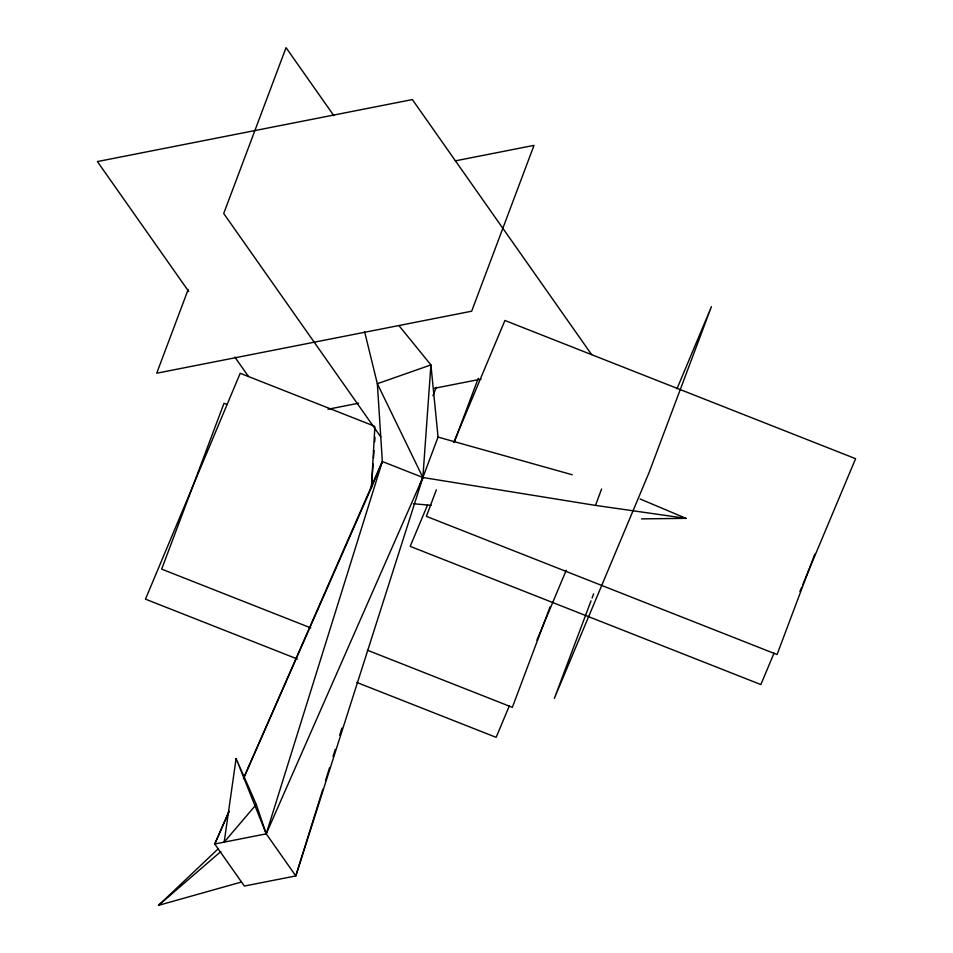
<?xml version="1.0" encoding="UTF-8"?>
<svg xmlns="http://www.w3.org/2000/svg" width="953" height="953" viewBox="0 0 953 953"><rect width="100%" height="100%" fill="white"/><g stroke="black" fill="none" stroke-linecap="round" stroke-linejoin="round"><path stroke-width="1.43" d="M374.874 426.765L371.396 487.626L244.051 777.338M373.088 463.932L371.396 487.626L382.344 461.526L377.34 383.714L364.642 331.835M373.516 458L374.052 450.602M374.684 441.715L375.005 437.272M236.094 758.564L224.181 842.13L256.274 804.439L236.094 758.564L266.232 833.851L295.811 875.926L244.337 886.052L214.759 843.989L229.065 811.325M640.106 498.967L685.993 518.349L595.458 505.4L422.87 477.501L382.344 461.526L266.232 833.851L214.759 843.989L229.101 811.337M322.841 789.239L295.811 875.926L422.87 477.501L438.058 437.082L430.923 364.916L399.14 325.855M325.497 780.71L329.488 767.927M333.038 756.551L335.253 749.451M339.685 735.24L341.901 728.128M188.146 289.593L156.721 373.207L471.675 311.214L534.014 145.368L455.272 160.866M432.972 395.674L436.236 387.335M436.343 489.866L426.384 516.347L777.064 654.544L814.779 554.205M454.152 442.478L478.239 378.377M550.06 607.001L512.345 707.34L367.381 650.208M595.458 505.4L601.605 489.032M591.027 600.831L554.348 698.382L649.088 472.509L711.426 306.663L676.975 388.8M592.063 598.043L593.636 593.862M419.582 485.327L422.87 477.501L430.923 364.916L377.34 383.714L422.87 477.501L266.232 833.851L256.274 804.439M427.409 505.293L410.183 546.355L760.863 684.564L774.062 653.079M453.819 442.323L504.923 320.482L855.603 458.691L802.771 584.63M509.343 705.863L496.144 737.348L356.696 682.396M536.908 640.154L566.189 570.347M799.901 591.468L801.628 587.37M243.384 778.649L382.344 461.526M241.49 882.013L158.532 905.35L218.166 848.837M158.532 905.35L220.846 851.541M327.951 409.254L358.578 403.226M434.401 388.3L481.051 379.115M641.476 518.885L685.993 518.349L681.657 517.324M413.399 503.732L431.161 505.328M438.058 437.082L572.253 474.761M374.124 426.051L240.204 373.278L145.464 599.151L297.336 659M226.766 404.382L224.003 403.298L161.665 569.132L310.773 627.896M591.622 354.587L412.363 99.577L97.397 161.569L188.742 291.499M333.848 115.658L286.043 47.65L223.717 213.496L380.783 436.927M234.843 357.077L248.495 376.506"/></g></svg>
